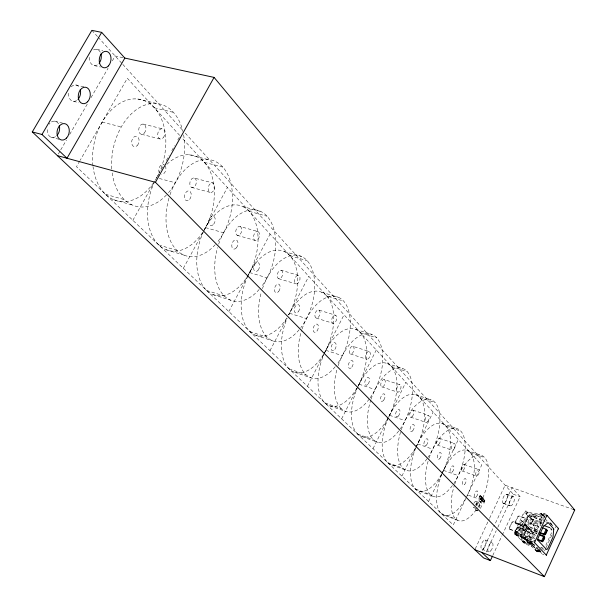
<?xml version="1.0" encoding="UTF-8"?>
<svg xmlns="http://www.w3.org/2000/svg" width="607" height="607" viewBox="0 0 607 607"><rect width="100%" height="100%" fill="white"/><g stroke="black" fill="none" stroke-linecap="round" stroke-linejoin="round"><path stroke-width="0.46" stroke-dasharray="3.04 2.28" d="M523.052 542.074L523.333 540.958L534.509 545.162M516.618 535.404L516.898 534.274L514.804 532.043L523.158 514.008L524.638 512.832L525.541 511.079L532.976 513.431L540.131 513.219L542.081 515.1L543.379 515.168M533.894 526.011C533.28 524.516 533.424 521.163 535.336 520.996L542.043 523.454M550.541 527.946L551.922 529.486L551.611 532.582L545.511 545.951M534.319 529.843L534.942 522.012L529.221 515.844L524.425 519.569L519.258 530.677A2.147 0.895 -70.1 0 0 519.053 533.303L527.695 542.332A2.117 0.865 -70 0 0 529.221 541.125L534.342 529.691L534.251 530.154M515.146 533.333L515.26 534.039L524.623 543.735L531.436 546.346M523.219 513.924L523.181 514.395M534.782 549.418L536.512 550.473L538.712 550.405L539.54 549.631L535.404 548.068L532.354 545.776M538.159 550.481L539.57 551.968L540.723 551.626L540.951 551.118L539.54 549.631M544.562 550.966L545.731 548.402M546.125 547.552L552.355 533.91M515.351 534.099L522.164 536.664L527.923 542.036L531.557 541.99L531.793 541.467L527.612 539.896L524.531 537.59M533.796 542.013L516.929 535.685L516.898 534.274L535.192 541.125L532.969 538.766L541.148 521.003L542.977 519.516L544.396 521.094M533.963 516.178L533.53 517.126L532.089 515.548L532.529 514.592L533.963 516.178L540.974 516.269L544.874 517.688L543.455 516.102L543.318 515.093M530.389 542.332L531.846 543.857L533.007 543.515L533.25 542.999L531.793 541.467M523.924 526.633L527.362 519.205L527.035 518.848L519.008 515.904L517.786 516.519L515.168 522.149L515.912 523.666L523.924 526.633L515.571 523.31M522.968 529.911L520.981 534.206L521.815 535.086L523.803 530.791L522.968 529.911L535.966 534.744L538.166 529.949L525.169 525.138L525.556 524.311L524.835 524.038L520.252 533.94L521.094 534.813L525.662 524.934L524.835 524.038M538.121 530.51L526.003 526.034L526.383 525.199L525.556 524.311M527.787 515.404L529.941 517.756L523.894 530.837L521.716 528.53L524.744 531.155L530.791 518.067L527.787 515.404L518.097 536.171L515.024 533.553L521.155 520.328L524.198 522.984L521.155 520.328M520.905 539.646L526.952 526.542L527.802 526.853L529.949 529.152L523.924 542.218L520.905 539.646L523.924 542.218M523.105 537.734L522.771 537.385L526.201 529.964L518.211 526.997L516.989 527.604L514.387 533.227L515.123 534.737L523.105 537.734L526.527 530.313L526.201 529.964M521.754 539.964L531.557 518.864L533.09 520.017L531.125 524.273L539.054 527.187M527.741 528.955L527.02 528.689L528.56 529.835L527.741 528.955L528.12 528.12L537.817 531.717M531.125 524.273L530.313 523.386L532.278 519.129M527.847 529.57L532.369 519.751L531.557 518.864M533.492 519.455L532.4 521.292L533.819 522.832L541.171 525.533L539.775 523.993L532.4 521.292L533.925 519.448L542.317 522.521M526.952 526.542L529.099 528.841L523.075 541.899L538.379 548.091M527.62 541.156L526.8 540.298L528.758 536.034L529.577 536.907L527.62 541.156L526.079 540.025L530.601 530.222L532.134 531.36L531.755 532.187L536.049 533.781M531.755 532.187L530.935 531.315L531.315 530.488M526.906 540.89L531.413 531.095L530.601 530.222M515.912 523.666L515.426 522.415L518.037 516.792L519.342 516.261L527.362 519.205M515.123 534.737L514.637 533.492L517.24 527.878L518.545 527.346L526.527 530.313M515.882 533.872L522.012 520.647M517.999 532.4L517.665 532.051L521.125 524.569L513.082 521.595L511.853 522.21L509.22 527.87L509.956 529.395L517.999 532.4L521.459 524.926L521.125 524.569M527.195 512.558L526.094 514.417L543.561 520.791M523.34 522.673L517.24 535.852L515.024 533.553M523.598 526.284L527.035 518.848M522.574 528.849L528.644 515.715M492.763 555.473L501.89 535.867M502.285 535.017L520.131 496.663L512.035 487.671L494.91 524.296M509.956 529.395L509.478 528.143L512.111 522.483L513.423 521.944L521.459 524.926M482.565 550.693L494.515 525.146M486.313 551.975L496.23 530.73M497.816 527.339L513.279 494.204L185.249 133.13M475.251 548.872L489.181 519.16M489.583 518.31L505.107 485.205L572.067 509.061M481.776 496.792L480.448 499.607L479.659 498.795L480.023 497.998L480.281 499.22L480.759 497.118L480.941 497.816C482.428 496.025 480.008 496.958 481.048 496.033L482.148 497.179L481.237 499.553L482.618 497.657L481.852 500.122L467.565 494.872M481.837 496.852L480.994 500.236L482.292 498.377C478.695 508.12 486.404 492.641 481.852 500.122M428.572 501.481L442.321 472.883M442.723 472.041L458.338 439.574M401.902 476.123L433.132 412.062M373.024 448.664L388.298 417.791M388.715 416.956L405.863 382.296M341.642 418.83L357.789 386.735M358.213 385.893L376.272 349.989M307.438 386.302L324.563 352.834M324.995 351.999L344.032 314.805M269.986 350.694L286.914 318.258M288.651 314.927L308.788 276.329M228.816 311.55L270.092 234.082M183.352 268.317L227.413 187.495M132.865 220.318L154.831 181.03M155.293 180.211L158.503 174.467M161.257 169.535L164.011 164.603M166.31 160.491L169.065 155.567M171.827 150.635L174.581 145.703M177.798 139.951L180.089 135.839L127.341 78.257L80.223 160.233M79.79 160.984L76.497 166.713L453.277 524.972L481.7 465.083L182.009 137.933M58.355 154.003L60.245 150.741M60.723 149.921L66.406 140.118M69.714 134.397L87.233 104.176M91.02 97.644L108.061 68.234M112.325 60.882L115.163 55.981L123.965 57.885M543.675 518.393L527.635 512.551L526.094 514.417L524.638 512.832L542.977 519.516M526.777 512.938L527.415 512.513M542.59 514.873L541.171 513.279L540.617 513.393M541.171 513.279L544.737 516.678L541.96 513.575M542.779 514.782L544.889 516.61M533.075 519.827L533.712 519.41M542.226 514.273L544.198 516.367M549.79 522.756L551.945 524.531M550.875 523.568L552.62 525.609L552.408 525.047M527.923 542.036L529.387 543.561L531.846 543.857M535.723 550.185L537.142 551.664L539.57 551.968M514.804 532.089L532.969 538.766M526.838 512.839L527.308 512.528M533.136 519.729L533.599 519.425M526.906 512.748L527.635 512.551L527.088 512.604M533.204 519.638L533.925 519.448L533.386 519.501M526.997 512.665L527.635 512.551M533.287 519.562L533.925 519.448M534.418 515.024L542.081 515.1M540.647 521.906L541.527 521.762M532.529 514.592L539.547 514.683L543.455 516.102M541.702 522.946L540.207 523.052L541.141 524.084M525.745 510.965L526.079 510.935M534.904 520.996L535.23 520.965M546.535 514.417L543.644 513.385A1.343 0.546 -70.5 0 0 542.863 514.212L530.852 540.306A1.351 0.554 -70.1 0 0 530.609 541.732L542.628 554.358A1.328 0.531 -70 0 0 543.189 553.903M96.574 49.243L102.78 50.578M94.267 65.624L100.443 67.005M137.797 99.032L156.917 103.524M75.738 84.934L84.57 87.006M154.451 107.849L173.427 112.348M73.462 101.346L78.743 102.629M143.123 124.071L162.084 128.737M102.128 122.128L121.324 126.924M141.59 134.322L160.514 139.079M189.331 154.785L207.86 159.512M54.63 121.104L63.424 123.35M204.377 162.35L222.769 167.069M50.844 137.152L59.615 139.458M194.672 178.155A4.902 3.179 -76.4 0 1 194.824 186.288A4.902 3.179 -76.4 0 1 189.801 183.86A4.902 3.179 -76.4 0 1 194.672 178.155L213.042 183.026A4.939 3.156 -76.2 0 1 213.163 191.22A4.939 3.156 -76.2 0 1 208.178 188.792A4.939 3.156 -76.2 0 1 213.042 183.026M159.322 178.473L175.286 182.775M191.546 187.388L209.893 192.336M243.005 206.646A46.572 28.999 -74.2 0 1 242.481 283.143A46.572 28.999 -74.2 0 1 196.759 261.298A46.572 28.999 -74.2 0 1 243.005 206.646L260.896 211.517M249.287 211.373L267.11 216.251M240.228 226.555A4.644 2.876 -74.9 0 1 240.273 234.173A4.644 2.876 -74.9 0 1 235.706 232.086A4.644 2.876 -74.9 0 1 240.228 226.555L258.036 231.571A4.681 2.853 -74.8 0 1 258.051 239.241A4.681 2.853 -74.8 0 1 253.521 237.162A4.681 2.853 -74.8 0 1 258.036 231.571M105.481 194.278L124.314 199.635M113.555 199.673L132.326 205.037M237.261 235.326L255.046 240.418M205.538 227.61L223.596 232.785M284.19 251.495L301.535 256.48M289.903 255.714L307.18 260.691M281.413 270.312A4.416 2.61 -73.7 0 1 281.375 277.475A4.416 2.61 -73.7 0 1 277.202 275.677A4.416 2.61 -73.7 0 1 281.413 270.312L298.682 275.426A4.446 2.587 -73.7 0 1 298.606 282.627A4.446 2.587 -73.7 0 1 294.478 280.844A4.446 2.587 -73.7 0 1 298.682 275.426M278.59 278.666L295.837 283.841M321.589 292.233L338.403 297.286M158.784 244.962L177.062 250.463M249.598 272.551L267.103 277.824M247.633 276.542A44.296 26.298 -73.1 0 1 288.818 254.614A44.296 26.298 -73.1 0 1 288.659 314.858A42.24 23.946 -72.3 0 1 326.839 296.034L343.562 301.049M166.052 249.705L184.255 255.213M529.221 515.844L544.843 521.512M318.834 310.063A4.211 2.375 -72.9 0 1 318.721 316.816A4.211 2.375 -72.9 0 1 314.896 315.268A4.211 2.375 -72.9 0 1 318.834 310.063L335.58 315.238A4.241 2.352 -72.8 0 1 335.428 322.029A4.241 2.352 -72.8 0 1 331.65 320.488A4.241 2.352 -72.8 0 1 335.58 315.238M355.71 329.389L372.023 334.48M316.141 318.038L332.871 323.265M360.505 332.78L376.757 337.864M289.516 313.265L306.497 318.599M206.661 290.487L224.393 296.079M213.239 294.683L230.895 300.268M352.978 346.339A4.021 2.178 -72.2 0 1 352.804 352.728A4.021 2.178 -72.2 0 1 349.275 351.385A4.021 2.178 -72.2 0 1 352.978 346.339L369.223 351.536A4.052 2.147 -72.2 0 1 369.018 357.955A4.052 2.147 -72.2 0 1 365.535 356.628A4.052 2.147 -72.2 0 1 369.223 351.536M386.955 363.426L402.79 368.525M391.378 366.484L407.153 371.575M350.406 353.964L366.636 359.215M325.853 350.322L342.325 355.679M249.902 331.597L267.103 337.234M255.881 335.322L273.013 340.959M384.254 379.572A3.854 1.996 -71.7 0 1 384.034 385.635A3.854 1.996 -71.7 0 1 380.771 384.474A3.854 1.996 -71.7 0 1 384.254 379.572L400.028 384.77A3.885 1.973 -71.7 0 1 399.77 390.862A3.885 1.973 -71.7 0 1 396.553 389.717A3.885 1.973 -71.7 0 1 400.028 384.77M415.681 394.709L431.061 399.808M419.771 397.479L435.09 402.57M381.795 386.879L397.555 392.13M359.063 384.201L375.05 389.557M413.018 410.127L428.337 415.317M289.144 368.904L305.837 374.565M294.6 372.235L311.232 377.88M442.184 423.572L457.124 428.656M445.978 426.084L460.865 431.152M410.658 417.146L425.962 422.381M389.542 415.287L405.066 420.628M439.551 438.322L454.438 443.482M466.707 450.28L481.23 455.326M470.235 452.564L484.712 457.602M324.92 402.927L341.119 408.572A40.669 21.655 -71.7 0 0 368.919 399.505M329.927 405.901L346.066 411.538M437.29 445.068L452.162 450.273M417.608 443.914L432.692 449.226M464.112 464.416L478.589 469.537M461.935 470.911L476.396 476.07M357.667 434.058L373.404 439.673M362.28 436.737L377.956 442.344M513.279 494.204L520.131 496.663M443.535 470.364L458.202 475.63M506.511 494.219L513.408 496.701M506.982 494.515A4.833 2.079 -70.5 0 1 505.312 502.399A4.833 2.079 -70.5 0 1 502.626 499.478A4.833 2.079 -70.5 0 1 506.982 494.515L513.871 496.989A4.841 2.064 -70.5 0 1 512.194 504.903A4.841 2.064 -70.5 0 1 509.523 501.974A4.841 2.064 -70.5 0 1 513.871 496.989M502.975 503.089L509.865 505.593M503.446 503.378L510.328 505.881M387.759 462.671L403.04 468.24M392.023 465.083L407.251 470.645M545.701 521.83L548.28 522.771M529.941 517.756L530.791 518.067M532.369 519.751L533.09 520.017M479.28 500.874L480.683 501.382M475.964 501.412L478.756 502.444M550.268 528.879L551.922 529.486M530.313 523.386L539.122 526.626M525.662 524.934L526.383 525.199M473.862 507.687L476.654 508.719M529.099 528.841L529.949 529.152M536.869 531.937L528.947 529.001L528.12 528.12M476.123 510.29L477.519 510.806M531.413 531.095L532.134 531.36M530.935 531.315L536.96 533.545M415.499 489.045L430.355 494.568M419.452 491.23L434.263 496.738M523.803 530.791L535.92 535.298M528.758 536.034L534.782 538.288M509.622 529.046L517.665 532.051M529.577 536.907L534.729 538.826M515.419 532.734C523.059 533.409 525.973 541.603 533.25 542.999M514.789 534.395L522.771 537.385M526.079 540.025L526.8 540.298M527.824 542.423L534.638 544.98M540.594 547.226L545.701 549.145M529.387 543.561L523.629 538.197M531.588 545.018L524.774 542.453L524.623 543.735M441.16 513.446L455.614 518.902M540.951 551.118L536.823 549.555L530.161 543.523M444.832 515.426L459.241 520.867M537.142 551.664L530.01 544.858M542.529 554.343L543.902 554.859M485.092 540.002L491.981 542.628M481.996 549.229L488.878 551.884M526.019 543.432L523.333 540.958L523.181 542.241M525.806 543.333L525.7 543.28M543.644 513.385L545.625 515.502M516.747 535.571L516.625 534.866M516.671 535.495L516.587 534.972M523.113 542.165L523.059 541.543M529.471 541.998L530.92 543.523M537.241 550.147L538.659 551.634M529.577 542.294L531.034 543.819M537.354 550.443L538.766 551.922M528.522 541.77L529.979 543.295M536.307 549.919L537.726 551.406M528.727 542.332L530.184 543.857M536.512 550.473L537.931 551.96M527.749 541.55L529.205 543.075M535.541 549.699L536.96 551.186M530.26 541.983L531.717 543.515M538.03 550.139L539.441 551.619M531.557 541.99L533.007 543.515M539.304 550.139L540.723 551.626M541.467 547.78L543.629 550.071M525.169 525.138L526.003 526.034M91.877 30.35L97.545 36.587M98.175 37.277L122.174 63.697M122.811 64.395L182.699 130.323M516.58 535.306L516.929 535.685L516.565 535.086M545.352 519.008L547.195 521.064M542.537 514.129L543.948 515.722M549.988 522.589L550.906 523.621M550.337 523.264L551.255 524.296M541.383 513.841L542.802 515.426M522.999 541.869L523.355 542.355L523.022 541.649M516.565 535.199L516.929 535.685M522.999 541.755L523.355 542.355M533.69 525.541L533.629 525.222M550.693 523.105L551.171 524.304M543.144 514.615L543.644 515.859M51.436 121.946A8.308 6.07 -78.6 0 1 58.576 123.881M55.556 136.674A8.308 6.07 -78.6 0 1 49.478 136.211A8.308 6.07 -78.6 0 1 47.407 128.843M49.152 124.2A8.308 6.07 -78.6 0 1 49.986 123.153M93.516 49.918A8.27 5.858 -81.8 0 1 100.33 52.232M97.317 64.919A8.27 5.858 -81.8 0 1 91.126 63.689A8.27 5.858 -81.8 0 1 89.882 55.214M71.194 86.862A8.286 5.964 -80.3 0 1 79.593 87.818M76.573 100.557A8.286 5.964 -80.3 0 1 70.632 99.927A8.286 5.964 -80.3 0 1 68.637 92.499M476.943 505.585A4.977 2.2 -70.1 0 1 481.176 501.67A4.977 2.2 -70.1 0 1 480.175 508.878M478.134 510.775A4.977 2.2 -70.1 0 1 476.654 509.926M473.786 503.408A3.308 1.472 -70.1 0 1 476.298 501.61A3.308 1.472 -70.1 0 1 476.032 505.684M474.272 507.664A3.308 1.472 -70.1 0 1 473.278 507.095M475.539 505.07A4.97 2.208 -70.1 0 1 479.78 501.162A4.97 2.208 -70.1 0 1 478.779 508.363M477.413 509.903A4.97 2.208 -70.1 0 1 475.053 508.552M476.26 505.236A3.316 1.472 -70.1 0 1 479.09 502.634A3.316 1.472 -70.1 0 1 478.422 507.437M92.924 165.696A52.043 35.745 -77.6 0 1 139.678 99.313A52.043 35.745 -77.6 0 1 156.659 177.752A49.137 32.125 -75.6 0 1 158.639 174.452M153.624 182.654A52.043 35.745 -77.6 0 1 117.007 200.864A52.043 35.745 -77.6 0 1 93.03 166.637M166.917 164.3A49.137 32.125 -75.6 0 1 208.876 168.746A49.137 32.125 -75.6 0 1 203.208 231.548M202.715 232.306A49.137 32.125 -75.6 0 1 158.093 244.28A49.137 32.125 -75.6 0 1 154.178 182.646M111.794 168.974A52.506 35.502 -77.4 0 1 140.733 106.946A52.506 35.502 -77.4 0 1 182.889 131.393M183.61 134.868A52.506 35.502 -77.4 0 1 168.268 192.943M166.447 194.961A52.506 35.502 -77.4 0 1 111.87 169.93M170.021 194.726A49.554 31.867 -75.5 0 1 221.965 166.212A49.554 31.867 -75.5 0 1 217.086 242.565M215.257 244.674A49.554 31.867 -75.5 0 1 176.667 250.076A49.554 31.867 -75.5 0 1 168.958 198.102M165.362 165.939A5.167 3.452 -76.8 0 1 165.263 171.523A5.167 3.452 -76.8 0 1 161.583 174.49M159.353 172.866A5.167 3.452 -76.8 0 1 159.732 166.682A5.167 3.452 -76.8 0 1 164.011 164.527M218.657 244.158A46.951 28.749 -74.1 0 1 266.42 215.523A46.951 28.749 -74.1 0 1 261.033 287.232M259.181 289.463A46.951 28.749 -74.1 0 1 224.051 295.738A46.951 28.749 -74.1 0 1 217.587 247.588M286.823 317.954A44.296 26.298 -73.1 0 1 249.371 331.073A44.296 26.298 -73.1 0 1 247.261 277.376M262.452 288.674A44.637 26.048 -73.1 0 1 306.588 260.062A44.637 26.048 -73.1 0 1 300.814 327.659M299.084 329.821A44.637 26.048 -73.1 0 1 266.868 337.006A44.637 26.048 -73.1 0 1 261.359 292.187M326.839 296.034A42.24 23.946 -72.3 0 1 324.032 353.638M323.554 354.442A42.24 23.946 -72.3 0 1 288.879 368.654A42.24 23.946 -72.3 0 1 287.149 318.288M324.328 353.502A40.381 21.89 -71.7 0 1 360.179 332.439A40.381 21.89 -71.7 0 1 357.348 387.395M356.893 388.177A40.381 21.89 -71.7 0 1 324.502 402.517A40.381 21.89 -71.7 0 1 323.963 354.321M302.096 328.971A42.551 23.703 -72.3 0 1 343.054 300.503A42.551 23.703 -72.3 0 1 336.984 364.428M335.208 366.727A42.551 23.703 -72.3 0 1 305.033 373.737A42.551 23.703 -72.3 0 1 301.808 329.867M338.16 365.619A40.669 21.655 -71.7 0 1 376.302 337.386A40.669 21.655 -71.7 0 1 370.02 398.002M341.164 408.61A40.669 21.655 -71.7 0 1 337.082 369.079M357.493 387.539A38.689 20.084 -71.2 0 1 391.105 366.196A38.689 20.084 -71.2 0 1 387.744 418.671M387.266 419.498A38.689 20.084 -71.2 0 1 357.288 433.686A38.689 20.084 -71.2 0 1 357.121 388.404M371.097 399.095A38.947 19.856 -71.3 0 1 406.758 371.158A38.947 19.856 -71.3 0 1 400.309 428.792M398.738 430.962A38.947 19.856 -71.3 0 1 372.766 439.02A38.947 19.856 -71.3 0 1 370.801 399.99M415.454 447.981A37.133 18.491 -70.9 0 1 382.258 447.458A37.133 18.491 -70.9 0 1 412.419 394.186A37.133 18.491 -70.9 0 1 415.901 447.184M401.295 429.794A37.376 18.271 -70.9 0 1 434.741 402.198A37.376 18.271 -70.9 0 1 428.185 457.124M427.093 458.695A37.376 18.271 -70.9 0 1 402.608 467.8A37.376 18.271 -70.9 0 1 401.015 430.651M416.045 447.336A35.707 17.079 -70.6 0 1 445.705 425.795A35.707 17.079 -70.6 0 1 441.911 473.528M441.486 474.295A35.707 17.079 -70.6 0 1 415.271 488.832A35.707 17.079 -70.6 0 1 415.681 448.216M429.096 458.05A35.927 16.867 -70.6 0 1 460.554 430.826A35.927 16.867 -70.6 0 1 453.922 483.278M452.352 485.547A35.927 16.867 -70.6 0 1 429.794 493.984A35.927 16.867 -70.6 0 1 428.8 458.953M442.048 473.665A34.387 15.82 -70.3 0 1 473.619 459.818A34.387 15.82 -70.3 0 1 451.031 514.493A34.387 15.82 -70.3 0 1 441.699 474.515M454.764 484.136A34.599 15.615 -70.4 0 1 484.432 457.306A34.599 15.615 -70.4 0 1 477.755 507.505M476.267 509.713A34.599 15.615 -70.4 0 1 455.098 518.363A34.599 15.615 -70.4 0 1 454.476 485.008M555.329 526.55A1.32 0.524 -70.4 0 1 555.086 527.938M484.037 501.17C482.831 506.792 486.875 498.506 484.219 500.547A0.979 0.432 -70.3 0 0 484.037 501.17M479.712 496.367C480.243 497.99 480.714 493.923 479.712 496.367M479.553 496.298C478.141 499.091 480.183 495.851 479.5 498.628C480.615 497.467 480.979 493.757 479.553 496.298M484.045 499.569L482.99 501.777A0.918 0.402 -70.3 0 1 482.747 501.814L482.884 500.153L483.984 499.242A0.903 0.402 -70.3 0 1 484.045 499.569M484.204 501.17C484.598 503.165 485.365 498.468 484.204 501.17M482.618 500.282L482.504 500.676A1.525 0.675 -70.3 0 0 482.421 501.245L483.119 501.974A1.426 0.63 -70.3 0 0 483.445 501.67L484.098 500.267A1.555 0.683 -70.3 0 0 484.181 499.705L483.711 498.893A1.624 0.721 -70.3 0 0 483.377 499.06A1.502 0.668 -70.3 0 0 483.157 499.288A1.783 0.789 -70.3 0 0 482.77 499.918L482.618 500.282M483.923 548.159A4.879 2.109 -69.6 0 0 485.585 540.26A4.879 2.109 -69.6 0 0 481.116 545.42A4.879 2.109 -69.6 0 0 483.923 548.159M490.797 550.807A4.894 2.094 -69.6 0 0 492.467 542.886A4.894 2.094 -69.6 0 0 488.013 548.068A4.894 2.094 -69.6 0 0 490.797 550.807M163.207 137.781A5.235 3.513 -78.2 0 0 162.964 128.995A5.235 3.513 -78.2 0 0 157.691 134.944A5.235 3.513 -78.2 0 0 163.207 137.781M144.299 133.047A5.19 3.536 -78.5 0 0 144.011 124.329A5.19 3.536 -78.5 0 0 138.73 130.217A5.19 3.536 -78.5 0 0 144.299 133.047M137.41 145.414A5.326 3.65 -78 0 0 137.099 136.484A5.326 3.65 -78 0 0 131.658 142.562A5.326 3.65 -78 0 0 137.41 145.414M213.672 224.203A4.886 3.103 -75.1 0 0 213.558 216.168A4.886 3.103 -75.1 0 0 208.74 221.957A4.886 3.103 -75.1 0 0 213.672 224.203M189.634 199.369A5.023 3.27 -75.9 0 0 189.46 191.053A5.023 3.27 -75.9 0 0 184.445 196.941A5.023 3.27 -75.9 0 0 189.634 199.369M258.127 270.138A4.636 2.8 -73.8 0 0 258.119 262.603A4.636 2.8 -73.8 0 0 253.65 268.218A4.636 2.8 -73.8 0 0 258.127 270.138M236.472 247.762A4.757 2.944 -74.4 0 0 236.411 239.985A4.757 2.944 -74.4 0 0 231.775 245.683A4.757 2.944 -74.4 0 0 236.472 247.762M334.874 349.427A4.203 2.314 -72.1 0 0 335.018 342.743A4.203 2.314 -72.1 0 0 331.118 348.008A4.203 2.314 -72.1 0 0 334.874 349.427M317.029 330.99A4.302 2.428 -72.5 0 0 317.142 324.115A4.302 2.428 -72.5 0 0 313.113 329.464A4.302 2.428 -72.5 0 0 317.029 330.99M298.333 311.679A4.408 2.542 -72.9 0 0 298.409 304.593A4.408 2.542 -72.9 0 0 294.243 310.025A4.408 2.542 -72.9 0 0 298.333 311.679M278.727 291.413A4.515 2.663 -73.3 0 0 278.757 284.114A4.515 2.663 -73.3 0 0 274.44 289.638A4.515 2.663 -73.3 0 0 278.727 291.413M368.221 383.882A4.021 2.117 -71.6 0 0 368.419 377.554A4.021 2.117 -71.6 0 0 364.761 382.66A4.021 2.117 -71.6 0 0 368.221 383.882M351.916 367.038A4.112 2.216 -71.8 0 0 352.09 360.543A4.112 2.216 -71.8 0 0 348.312 365.725A4.112 2.216 -71.8 0 0 351.916 367.038M398.23 416.114A3.854 1.942 -71.2 0 0 399.459 409.733A3.854 1.942 -71.2 0 0 395.688 413.466A3.854 1.942 -71.2 0 0 398.23 416.114M383.821 400.005A3.938 2.026 -71.4 0 0 384.049 393.844A3.938 2.026 -71.4 0 0 380.498 398.875A3.938 2.026 -71.4 0 0 383.821 400.005M427.525 421.744A3.725 1.813 -71.3 0 0 428.739 415.583A3.725 1.813 -71.3 0 0 425.173 419.209A3.725 1.813 -71.3 0 0 427.525 421.744M412.229 416.523A3.703 1.836 -71.3 0 0 413.428 410.4A3.703 1.836 -71.3 0 0 409.839 413.989A3.703 1.836 -71.3 0 0 412.229 416.523M426.364 445.136A3.703 1.791 -70.8 0 0 427.578 439.036A3.703 1.791 -70.8 0 0 424.027 442.7A3.703 1.791 -70.8 0 0 426.364 445.136M412.585 430.924A3.779 1.867 -71 0 0 413.807 424.688A3.779 1.867 -71 0 0 410.15 428.383A3.779 1.867 -71 0 0 412.585 430.924M453.626 449.62A3.581 1.677 -70.9 0 0 454.818 443.725A3.581 1.677 -70.9 0 0 451.449 447.276A3.581 1.677 -70.9 0 0 453.626 449.62M438.762 444.43A3.559 1.7 -70.9 0 0 439.938 438.565A3.559 1.7 -70.9 0 0 436.554 442.086A3.559 1.7 -70.9 0 0 438.762 444.43M452.329 471.92A3.559 1.654 -70.5 0 0 453.512 466.077A3.559 1.654 -70.5 0 0 450.174 469.666A3.559 1.654 -70.5 0 0 452.329 471.92M439.605 458.786A3.627 1.722 -70.7 0 0 440.803 452.822A3.627 1.722 -70.7 0 0 437.359 456.449A3.627 1.722 -70.7 0 0 439.605 458.786M477.77 475.418A3.445 1.555 -70.7 0 0 478.938 469.757A3.445 1.555 -70.7 0 0 475.759 473.24A3.445 1.555 -70.7 0 0 477.77 475.418M463.323 470.266A3.43 1.571 -70.7 0 0 464.469 464.636A3.43 1.571 -70.7 0 0 461.274 468.088A3.43 1.571 -70.7 0 0 463.323 470.266M476.366 496.708A3.43 1.533 -70.3 0 0 477.527 491.109A3.43 1.533 -70.3 0 0 474.363 494.622A3.43 1.533 -70.3 0 0 476.366 496.708M464.575 484.545A3.49 1.593 -70.4 0 0 465.751 478.832A3.49 1.593 -70.4 0 0 462.496 482.375A3.49 1.593 -70.4 0 0 464.575 484.545"/><path stroke-width="0.91" d="M546.922 515.297L558.432 528.522L546.315 555.033L546.619 554.57L546.194 554.98L534.524 542.643L546.861 515.328M558.47 528.28L558.311 528.932M534.555 542.233L534.524 542.643L534.57 542.066M546.368 555.003L546.619 554.57M546.861 515.495L546.649 515.775M474.856 549.722L544.396 576.65L574.715 510.009L214.081 77.4L124.845 58.075L101.68 32.376L91.877 30.35L32.285 131.924L483.536 557.916L490.388 560.587L492.368 556.323M545.883 532.491L546.975 530.108L546.171 529.221L542.65 527.923M540.458 532.696L543.986 534.001L545.458 533.773L546.884 530.662L546.171 529.221L543.986 534.001L544.79 534.873L545.701 534.031L547.127 530.928L546.975 530.108M537.362 539.251L541.656 540.852L543.128 540.625L544.54 537.536L543.834 536.102L539.54 534.501M543.371 540.883L544.783 537.794L543.834 536.102L541.656 540.852L542.461 541.717L543.128 540.625M544.396 576.65L155.453 182.32L214.081 77.4M124.845 58.075L66.998 158.245L41.982 134.481L32.285 131.924M41.982 134.481L101.68 32.376M57.407 155.642L155.453 182.32M572.947 509.379L574.715 510.009M543.918 525.518L549.714 527.642M539.509 532.916L544.79 534.873M540.344 535.374L544.638 536.967L542.461 541.717L537.309 539.79M481.768 552.4L490.388 560.587M59.304 125.664A8.308 6.07 -78.6 0 1 56.99 135.467M101.005 54.053A8.27 5.858 -81.8 0 1 99.108 63.303M80.291 89.624A8.286 5.964 -80.3 0 1 77.977 99.389M553.736 529.274L553.06 536.618A1.062 0.425 -70.3 0 1 552.848 537.392L547.939 548.151A2.132 0.85 -70.1 0 1 546.429 549.373L538.007 540.382A2.162 0.873 -70.2 0 1 538.234 537.749L543.25 526.815A1.077 0.44 -70.4 0 1 543.66 526.239L547.984 522.839A1.077 0.432 -70.4 0 1 548.341 522.817L553.637 528.743A1.062 0.425 -70.4 0 1 553.736 529.274M108.365 65.973A8.308 5.842 -81.7 0 0 107.773 51.838A8.308 5.842 -81.7 0 0 99.229 60.882A8.308 5.842 -81.7 0 0 108.365 65.973M87.613 101.764A8.331 5.949 -80.1 0 0 86.945 87.674A8.331 5.949 -80.1 0 0 78.25 96.93A8.331 5.949 -80.1 0 0 87.613 101.764M66.588 138.032A8.354 6.055 -78.4 0 0 65.829 123.995A8.354 6.055 -78.4 0 0 56.99 133.464A8.354 6.055 -78.4 0 0 66.588 138.032"/></g></svg>
